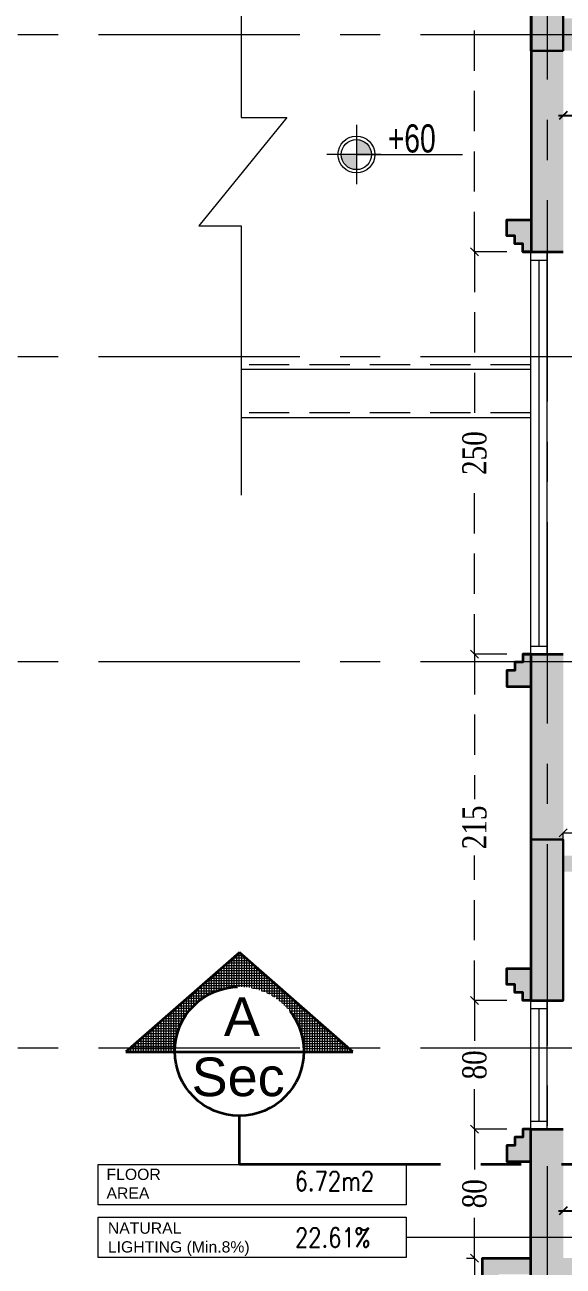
# Model space of a CAD drawing. Header units: inches. Extents: x -114 to 635, y -137 to 57.
# Drawn here: x 82.41 to 85.75, y 18.23 to 25.94 of the extents above; entities that cross this region are included whole.
import ezdxf
from ezdxf.enums import TextEntityAlignment as Align

# ---------------------------------------------------------------- set-up
doc = ezdxf.new("R2010")
doc.units = ezdxf.units.IN
doc.header["$MEASUREMENT"] = 0
doc.header["$PDMODE"] = 98
for name, pattern in [('( Hidden )', [0.375, 0.25, -0.125]), ('CENTER', [2, 1.25, -0.25, 0.25, -0.25]), ('CENTERX2', [4, 2.5, -0.5, 0.5, -0.5]), ('DASHED2', [0.375, 0.25, -0.125]), ('VILLA AXIS$0$CENTER', [2, 1.25, -0.25, 0.25, -0.25])]:
    doc.linetypes.add(name, pattern=pattern)
doc.layers.get('0').update_dxf_attribs({"lineweight": 5})
doc.layers.get('Defpoints').update_dxf_attribs({"lineweight": 5})
for name, color, linetype, lineweight in [('A-SECTION LINE', 230, 'Continuous', 35), ('A-SECTION TAG', 230, 'Continuous', 5), ('COLUMNS HATCH', 1, 'Continuous', 5), ('DETAILS DIMENSION', 15, 'Continuous', 5), ('dim', 1, 'Continuous', 9), ('E-AX', 9, '( Hidden )', 0), ('HATCH', 15, 'Continuous', 0), ('LEVEL SYMBOL', 8, 'Continuous', 5), ('PROPOSED COLUMNS', 6, 'Continuous', 30), ('ROOM INFORMATION', 7, 'Continuous', 5), ('ROOMS DIMENSION', 3, 'Continuous', 5), ('STAIR', 1, 'Continuous', 5), ('TEXT ROOM INFORMATION', 1, 'Continuous', 5), ('WALL PROPOSED', 7, 'Continuous', 30), ('WINDOWS', 5, 'Continuous', 5)]:
    doc.layers.add(name, color=color, linetype=linetype, lineweight=lineweight)
doc.layers.add('AXIES', color=7, linetype='CENTER', lineweight=0, true_color=0x949596)
doc.styles.add('002-F.FLOOR PLAN$0$xref plans$0$ATTRIBUTE', font='BKANT.TTF')
doc.styles.add('Arial', font='arial.ttf')
doc.styles.add('ROMANS-TITLE', font='ROMANS.shx', dxfattribs={"width": 0.8})
doc.styles.add('ST', font='times.ttf', dxfattribs={"width": 0.8})
doc.styles.get("Standard").update_dxf_attribs({"font": 'arial.ttf'})
doc.styles.add('style4', font='times.ttf', dxfattribs={"width": 0.8})
doc.dimstyles.new('DIM100-2', dxfattribs={"dimtxt": 0.2, "dimasz": 0.05, "dimexe": 0.1, "dimexo": 0.1, "dimgap": 0.09, "dimtad": 1, "dimdec": 0, "dimlfac": 100, "dimzin": 0, "dimdsep": 46, "dimtxsty": 'style4', "dimblk1": 'OBLIQUE', "dimblk2": 'OBLIQUE', "dimsah": 1, "dimcen": 0.09, "dimdle": 0.03, "dimse1": 1, "dimse2": 1, "dimclrd": 256, "dimclrt": 256, "dimadec": 0, "dimazin": 0, "dimtfac": 1, "dimtdec": 0, "dimtix": 1, "dimtmove": 2, "dimatfit": 3, "dimldrblk": 'OBLIQUE', "dimfxl": 1, "dimtolj": 1, "dimtzin": 0, "dimarcsym": 0})
doc.dimstyles.new('RASH PLAN', dxfattribs={"dimtxt": 0.15, "dimasz": 0.05, "dimexe": 0, "dimexo": 0.1, "dimgap": 0.05, "dimtad": 0, "dimdec": 0, "dimlfac": 100, "dimzin": 0, "dimdsep": 46, "dimtxsty": 'ST', "dimblk": 'OBLIQUE', "dimcen": 0.09, "dimclrd": 200, "dimclre": 6, "dimclrt": 1, "dimadec": 0, "dimazin": 0, "dimtfac": 1, "dimtdec": 0, "dimtmove": 1, "dimatfit": 3, "dimldrblk": 'OBLIQUE', "dimfxl": 0, "dimtolj": 1, "dimtzin": 0, "dimlwd": -1, "dimlwe": -1, "dimarcsym": 0})

# ---------------------------------------------------------------- blocks, each defined once
blk = doc.blocks.new('_Oblique')
at = {"color": 0, "lineweight": -2}
blk.add_line((-0.5, -0.5), (0.5, 0.5), dxfattribs=at)
blk = doc.blocks.new('*D412')
at = {"layer": 'Defpoints', "color": 0, "transparency": 16777216}
for p in [(85.2005, 18.2791), (85.2503, 18.2791), (85.2503, 17.7791)]:
    blk.add_point(p, dxfattribs=at)
at = {"layer": 'DETAILS DIMENSION', "color": 6, "transparency": 16777216}
for p, q in [((85.1503, 18.2791), (85.2005, 18.2791)), ((85.1503, 17.7791), (85.2005, 17.7791))]:
    blk.add_line(p, q, dxfattribs=at)
at = {"layer": 'DETAILS DIMENSION', "color": 200, "linetype": 'DASHED2', "transparency": 16777216}
for p, q in [((85.2005, 18.2791), (85.2005, 18.1603)), ((85.2005, 17.7791), (85.2005, 17.8979))]:
    blk.add_line(p, q, dxfattribs=at)
at = {"layer": 'DETAILS DIMENSION', "color": 200, "transparency": 16777216, "xscale": 0.05, "yscale": 0.05, "zscale": 0.05}
for p, rotation in [((85.2005, 18.2791), 90), ((85.2005, 17.7791), 270)]:
    blk.add_blockref('_Oblique', p, dxfattribs=dict(at, rotation=rotation))
at = {"layer": 'DETAILS DIMENSION', "color": 1, "transparency": 16777216, "insert": (85.2005, 18.0291), "char_height": 0.15, "attachment_point": 5, "rotation": 90, "style": 'ST'}
blk.add_mtext('\\A1;50', dxfattribs=at)
blk = doc.blocks.new('*D413')
at = {"layer": 'Defpoints', "color": 0, "transparency": 16777216}
for p in [(85.2005, 19.0799), (85.5008, 19.0799), (85.2503, 18.2791)]:
    blk.add_point(p, dxfattribs=at)
at = {"layer": 'DETAILS DIMENSION', "color": 6, "transparency": 16777216}
for p, q in [((85.4008, 19.0799), (85.2005, 19.0799)), ((85.1503, 18.2791), (85.2005, 18.2791))]:
    blk.add_line(p, q, dxfattribs=at)
at = {"layer": 'DETAILS DIMENSION', "color": 200, "linetype": 'DASHED2', "transparency": 16777216}
for p, q in [((85.2005, 19.0799), (85.2005, 18.8096)), ((85.2005, 18.2791), (85.2005, 18.5495))]:
    blk.add_line(p, q, dxfattribs=at)
at = {"layer": 'DETAILS DIMENSION', "color": 200, "transparency": 16777216, "xscale": 0.05, "yscale": 0.05, "zscale": 0.05}
for p, rotation in [((85.2005, 19.0799), 90), ((85.2005, 18.2791), 270)]:
    blk.add_blockref('_Oblique', p, dxfattribs=dict(at, rotation=rotation))
at = {"layer": 'DETAILS DIMENSION', "color": 1, "transparency": 16777216, "insert": (85.2005, 18.6795), "char_height": 0.15, "attachment_point": 5, "rotation": 90, "style": 'ST'}
blk.add_mtext('\\A1;80', dxfattribs=at)
blk = doc.blocks.new('*D414')
at = {"layer": 'Defpoints', "color": 0, "transparency": 16777216}
for p in [(85.2005, 19.8791), (85.5008, 19.8791), (85.5008, 19.0799)]:
    blk.add_point(p, dxfattribs=at)
at = {"layer": 'DETAILS DIMENSION', "color": 6, "transparency": 16777216}
for p, q in [((85.4008, 19.8791), (85.2005, 19.8791)), ((85.4008, 19.0799), (85.2005, 19.0799))]:
    blk.add_line(p, q, dxfattribs=at)
at = {"layer": 'DETAILS DIMENSION', "color": 200, "linetype": 'DASHED2', "transparency": 16777216}
for p, q in [((85.2005, 19.8791), (85.2005, 19.6096)), ((85.2005, 19.0799), (85.2005, 19.3495))]:
    blk.add_line(p, q, dxfattribs=at)
at = {"layer": 'DETAILS DIMENSION', "color": 200, "transparency": 16777216, "xscale": 0.05, "yscale": 0.05, "zscale": 0.05}
for p, rotation in [((85.2005, 19.8791), 90), ((85.2005, 19.0799), 270)]:
    blk.add_blockref('_Oblique', p, dxfattribs=dict(at, rotation=rotation))
at = {"layer": 'DETAILS DIMENSION', "color": 1, "transparency": 16777216, "insert": (85.2005, 19.4795), "char_height": 0.15, "attachment_point": 5, "rotation": 90, "style": 'ST'}
blk.add_mtext('\\A1;80', dxfattribs=at)
blk = doc.blocks.new('*D415')
at = {"layer": 'Defpoints', "color": 0, "transparency": 16777216}
for p in [(85.2005, 22.0306), (85.5009, 22.0306), (85.5008, 19.8791)]:
    blk.add_point(p, dxfattribs=at)
at = {"layer": 'DETAILS DIMENSION', "color": 6, "transparency": 16777216}
for p, q in [((85.4009, 22.0306), (85.2005, 22.0306)), ((85.4008, 19.8791), (85.2005, 19.8791))]:
    blk.add_line(p, q, dxfattribs=at)
at = {"layer": 'DETAILS DIMENSION', "color": 200, "linetype": 'DASHED2', "transparency": 16777216}
for p, q in [((85.2005, 22.0306), (85.2005, 21.13)), ((85.2005, 19.8791), (85.2005, 20.7797))]:
    blk.add_line(p, q, dxfattribs=at)
at = {"layer": 'DETAILS DIMENSION', "color": 200, "transparency": 16777216, "xscale": 0.05, "yscale": 0.05, "zscale": 0.05}
for p, rotation in [((85.2005, 22.0306), 90), ((85.2005, 19.8791), 270)]:
    blk.add_blockref('_Oblique', p, dxfattribs=dict(at, rotation=rotation))
at = {"layer": 'DETAILS DIMENSION', "color": 1, "transparency": 16777216, "insert": (85.2005, 20.9549), "char_height": 0.15, "attachment_point": 5, "rotation": 90, "style": 'ST'}
blk.add_mtext('\\A1;215', dxfattribs=at)
blk = doc.blocks.new('*D416')
at = {"layer": 'Defpoints', "color": 0, "transparency": 16777216}
for p in [(85.2005, 24.5298), (85.5009, 24.5298), (85.5009, 22.0306)]:
    blk.add_point(p, dxfattribs=at)
at = {"layer": 'DETAILS DIMENSION', "color": 6, "transparency": 16777216}
for p, q in [((85.4009, 24.5298), (85.2005, 24.5298)), ((85.4009, 22.0306), (85.2005, 22.0306))]:
    blk.add_line(p, q, dxfattribs=at)
at = {"layer": 'DETAILS DIMENSION', "color": 200, "linetype": 'DASHED2', "transparency": 16777216}
for p, q in [((85.2005, 24.5298), (85.2005, 23.458)), ((85.2005, 22.0306), (85.2005, 23.1024))]:
    blk.add_line(p, q, dxfattribs=at)
at = {"layer": 'DETAILS DIMENSION', "color": 200, "transparency": 16777216, "xscale": 0.05, "yscale": 0.05, "zscale": 0.05}
for p, rotation in [((85.2005, 24.5298), 90), ((85.2005, 22.0306), 270)]:
    blk.add_blockref('_Oblique', p, dxfattribs=dict(at, rotation=rotation))
at = {"layer": 'DETAILS DIMENSION', "color": 1, "transparency": 16777216, "insert": (85.2005, 23.2802), "char_height": 0.15, "attachment_point": 5, "rotation": 90, "style": 'ST'}
blk.add_mtext('\\A1;250', dxfattribs=at)
blk = doc.blocks.new('*D417')
at = {"layer": 'Defpoints', "color": 0, "transparency": 16777216}
for p in [(85.2005, 28.08), (85.5503, 28.08), (85.5009, 24.5298)]:
    blk.add_point(p, dxfattribs=at)
at = {"layer": 'DETAILS DIMENSION', "color": 6, "transparency": 16777216}
for p, q in [((85.4503, 28.08), (85.2005, 28.08)), ((85.4009, 24.5298), (85.2005, 24.5298))]:
    blk.add_line(p, q, dxfattribs=at)
at = {"layer": 'DETAILS DIMENSION', "color": 200, "linetype": 'DASHED2', "transparency": 16777216}
for p, q in [((85.2005, 28.08), (85.2005, 26.4784)), ((85.2005, 24.5298), (85.2005, 26.1314))]:
    blk.add_line(p, q, dxfattribs=at)
at = {"layer": 'DETAILS DIMENSION', "color": 200, "transparency": 16777216, "xscale": 0.05, "yscale": 0.05, "zscale": 0.05}
for p, rotation in [((85.2005, 28.08), 90), ((85.2005, 24.5298), 270)]:
    blk.add_blockref('_Oblique', p, dxfattribs=dict(at, rotation=rotation))
at = {"layer": 'DETAILS DIMENSION', "color": 1, "transparency": 16777216, "insert": (85.2005, 26.3049), "char_height": 0.15, "attachment_point": 5, "rotation": 90, "style": 'ST'}
blk.add_mtext('\\A1;355', dxfattribs=at)
blk = doc.blocks.new('*D512')
at = {"layer": 'Defpoints', "color": 0, "transparency": 16777216}
for p in [(85.7508, 20.9215), (85.7508, 20.7796), (90.05, 20.7796)]:
    blk.add_point(p, dxfattribs=at)
at = {"layer": 'DETAILS DIMENSION', "color": 6, "transparency": 16777216}
for p, q in [((85.7508, 20.8796), (85.7508, 20.9215)), ((90.05, 20.8796), (90.05, 20.9215))]:
    blk.add_line(p, q, dxfattribs=at)
at = {"layer": 'DETAILS DIMENSION', "color": 200, "linetype": 'DASHED2', "transparency": 16777216}
for p, q in [((85.7508, 20.9215), (87.7221, 20.9215)), ((90.05, 20.9215), (88.0788, 20.9215))]:
    blk.add_line(p, q, dxfattribs=at)
at = {"layer": 'DETAILS DIMENSION', "color": 200, "transparency": 16777216, "xscale": 0.05, "yscale": 0.05, "zscale": 0.05, "rotation": 180}
blk.add_blockref('_Oblique', (85.7508, 20.9215), dxfattribs=at)
at = {"layer": 'DETAILS DIMENSION', "color": 200, "transparency": 16777216, "xscale": 0.05, "yscale": 0.05, "zscale": 0.05}
blk.add_blockref('_Oblique', (90.05, 20.9215), dxfattribs=at)
at = {"layer": 'DETAILS DIMENSION', "color": 1, "transparency": 16777216, "insert": (87.9004, 20.9215), "char_height": 0.15, "attachment_point": 5, "style": 'ST'}
blk.add_mtext('\\A1;430', dxfattribs=at)
blk = doc.blocks.new('*D513')
at = {"layer": 'Defpoints', "color": 0, "transparency": 16777216}
for p in [(88.5502, 18.5727), (85.7507, 18.2794), (88.5502, 18.2794)]:
    blk.add_point(p, dxfattribs=at)
at = {"layer": 'ROOMS DIMENSION', "linetype": 'Continuous', "lineweight": -2, "transparency": 16777216}
blk.add_line((85.7207, 18.5727), (88.5802, 18.5727), dxfattribs=at)
at = {"layer": 'ROOMS DIMENSION', "lineweight": -2, "transparency": 16777216, "xscale": 0.05, "yscale": 0.05, "zscale": 0.05, "rotation": 180}
blk.add_blockref('_Oblique', (85.7507, 18.5727), dxfattribs=at)
at = {"layer": 'ROOMS DIMENSION', "lineweight": -2, "transparency": 16777216, "xscale": 0.05, "yscale": 0.05, "zscale": 0.05}
blk.add_blockref('_Oblique', (88.5502, 18.5727), dxfattribs=at)
at = {"layer": 'ROOMS DIMENSION', "transparency": 16777216, "insert": (87.1505, 18.7644), "char_height": 0.2, "attachment_point": 5, "style": 'style4'}
blk.add_mtext('\\A1;280', dxfattribs=at)
blk = doc.blocks.new('*D516')
at = {"layer": 'Defpoints', "color": 0, "transparency": 16777216}
for p in [(85.751, 25.7807), (91.7503, 25.7807), (91.7503, 25.3777)]:
    blk.add_point(p, dxfattribs=at)
at = {"layer": 'ROOMS DIMENSION', "linetype": 'Continuous', "lineweight": -2, "transparency": 16777216}
blk.add_line((85.721, 25.3777), (91.7803, 25.3777), dxfattribs=at)
at = {"layer": 'ROOMS DIMENSION', "lineweight": -2, "transparency": 16777216, "xscale": 0.05, "yscale": 0.05, "zscale": 0.05, "rotation": 180}
blk.add_blockref('_Oblique', (85.751, 25.3777), dxfattribs=at)
at = {"layer": 'ROOMS DIMENSION', "lineweight": -2, "transparency": 16777216, "xscale": 0.05, "yscale": 0.05, "zscale": 0.05}
blk.add_blockref('_Oblique', (91.7503, 25.3777), dxfattribs=at)
at = {"layer": 'ROOMS DIMENSION', "transparency": 16777216, "insert": (88.7507, 25.5694), "char_height": 0.2, "attachment_point": 5, "style": 'style4'}
blk.add_mtext('\\A1;600', dxfattribs=at)
blk = doc.blocks.new('002-F.FLOOR PLAN$0$xref plans$0$LVL-PL')
h = blk.add_hatch(color=256)
h.paths.add_polyline_path([(0, 0.123), (0, 0), (0.123, 0, 0.414214)])
h.paths.add_polyline_path([(0, 0), (-0.123, 0, 0.414214), (0, -0.123)])
for p, q in [((0, 0.242), (0, -0.242)), ((0.2, 0), (-0.242, 0)), ((0, 0), (0.865, 0))]:
    blk.add_line(p, q)
for radius in [0.15, 0.123]:
    blk.add_circle((0, 0), radius)
at = {"style": '002-F.FLOOR PLAN$0$xref plans$0$ATTRIBUTE', "width": 0.75, "flags": 12}
for tag, p in [('LEVEL', (0.517, 0.151)), ('POSITION', (0.517, -0.154))]:
    blk.add_attdef(tag, text='', height=0.2, dxfattribs=at).set_placement(p, align=Align.MIDDLE)
blk = doc.blocks.new('DASLASDLASLDASLASDLASLQWELQWELQWELQWELQ')
at = {"layer": 'AXIES', "linetype": 'CENTERX2', "ltscale": 0.5}
for p, q in [((25.0789, -578.2063), (25.0789, -610.1736)), ((20.2934, -587.1767), (52.6834, -587.1767)), ((20.2934, -589.1776), (52.6834, -589.1776)), ((20.2934, -591.072), (52.6834, -591.072)), ((20.2934, -593.4724), (52.6834, -593.4724))]:
    blk.add_line(p, q, dxfattribs=at)
blk = doc.blocks.new('QEWQWQWASDASDASADAAS')
at = {"layer": 'COLUMNS HATCH', "ltscale": 300}
for points in [[(148.023, -484.457), (147.823, -484.457), (147.823, -483.857), (148.023, -483.857)], [(148.0227, -490.358), (147.8227, -490.358), (147.8227, -489.3571), (148.0227, -489.3571)]]:
    blk.add_hatch(color=256, dxfattribs=at).paths.add_polyline_path(points)
at = {"layer": 'PROPOSED COLUMNS'}
for points in [[(148.023, -484.457), (147.823, -484.457), (147.823, -483.857), (148.023, -483.857)], [(148.0227, -490.358), (147.8227, -490.358), (147.8227, -489.3571), (148.0227, -489.3571)], [(148.0233, -489.3571), (147.8233, -489.3571), (147.8233, -490.3571), (148.0233, -490.3571)]]:
    blk.add_lwpolyline(points, close=True, dxfattribs=at)
blk = doc.blocks.new('Room Info')
at = {"layer": 'TEXT ROOM INFORMATION', "ltscale": 5}
for tag, p in [('FLR_AREA', (17, 833.5)), ('NAT_LIGHT', (19, 482.5)), ('NAT_VENT', (19, 147.5))]:
    blk.add_attdef(tag, p, '', height=180, dxfattribs=at)

msp = doc.modelspace()

# ---------------------------------------------------------------- hatches: boundary and pattern name
at = {"layer": 'HATCH', "true_color": 0x939598}
h = msp.add_hatch(color=252, dxfattribs=at)
h.dxf.hatch_style = 1
h.paths.add_polyline_path([(85.7513, 30.9805), (86.5516, 30.9805), (86.5516, 31.1805), (85.5513, 31.1805), (85.5513, 30.9805), (85.551, 24.5298), (85.7509, 24.5298), (85.751, 25.7807), (91.7503, 25.7805), (91.7503, 25.6801), (91.8353, 25.6801), (91.9503, 25.6801), (91.9503, 25.7805), (92.2008, 25.7805), (92.2008, 25.9805), (88.3512, 25.9806), (88.3512, 26.5811), (88.1512, 26.5811), (88.1512, 25.9806), (85.751, 25.9807), (85.7511, 27.98), (87.151, 27.98), (87.151, 28.18), (85.7511, 28.18)])
h = msp.add_hatch(color=252, dxfattribs=at)
h.dxf.hatch_style = 1
h.paths.add_polyline_path([(85.4009, 24.7298), (85.4009, 24.6298), (85.4509, 24.6298), (85.4509, 24.5798), (85.5009, 24.5798), (85.5009, 24.5298), (85.5509, 24.5298), (85.5509, 24.7298)])
h = msp.add_hatch(color=252, dxfattribs=at)
h.dxf.hatch_style = 1
h.paths.add_polyline_path([(85.7508, 19.0799), (85.5508, 19.0799), (85.5508, 16.7289), (85.7508, 16.7289), (85.7508, 18.0794), (88.6499, 18.0794), (88.6499, 16.2791), (88.7499, 16.2791), (89.1495, 16.2791), (89.1495, 16.1791), (89.2495, 16.1791), (89.2495, 16.3791), (88.7499, 16.3791), (88.7499, 18.0794), (91.7503, 18.0794), (91.7503, 17.5794), (92.2503, 17.5794), (92.2503, 13.1797), (91.6503, 13.1797), (91.6503, 13.0797), (92.4503, 13.0797), (92.4503, 17.5794), (95.7506, 17.5794), (95.7506, 17.7794), (91.9503, 17.7794), (91.9503, 23.7796), (95.5503, 23.7796), (95.5503, 23.9796), (91.9503, 23.9796), (91.9503, 24.6801), (91.7503, 24.6801), (91.7503, 20.7796), (91.05, 20.7796), (91.05, 20.6796), (91.7503, 20.6796), (91.7503, 18.2794), (88.7502, 18.2794), (88.7504, 19.6792), (88.6654, 19.6792), (88.5504, 19.6792), (88.5502, 18.2794), (85.7507, 18.2794)])
h = msp.add_hatch(color=252, dxfattribs=at)
h.dxf.hatch_style = 1
h.paths.add_polyline_path([(85.4509, 21.9806), (85.4509, 21.9306), (85.4009, 21.9306), (85.4009, 21.8306), (85.5509, 21.8306), (85.5509, 22.0306), (85.5009, 22.0306), (85.5009, 21.9806)])
h = msp.add_hatch(color=252, dxfattribs=at)
h.dxf.hatch_style = 1
h.paths.add_polyline_path([(90.05, 20.7796), (85.7508, 20.7796), (85.7509, 22.0306), (85.5509, 22.0306), (85.5508, 19.8791), (85.7508, 19.8791), (85.7508, 20.6796), (88.5506, 20.6796), (88.5505, 20.5792), (88.7505, 20.5792), (88.7506, 20.6796), (90.05, 20.6796)])
at = {"layer": 'HATCH'}
h = msp.add_hatch(dxfattribs=at)
h.set_pattern_fill('ANSI37', color=256, scale=0.125165, angle=2025, style=0)
h.set_pattern_definition([(270, (139.766582, 34.287666), (0.015645583, -1e-16), []), (360, (139.766582, 34.287666), (1e-16, 0.015645583), [])])
h.paths.add_polyline_path([(83.74, 20.1783), (83.0347, 19.5604), (83.3395, 19.5604, -0.002362), (83.3395, 19.5642, -1), (84.1405, 19.5642, -0.002362), (84.1405, 19.5604), (84.4452, 19.5604)])
at = {"layer": 'HATCH', "true_color": 0x939598}
h = msp.add_hatch(color=252, dxfattribs=at)
h.dxf.hatch_style = 1
h.paths.add_polyline_path([(85.4008, 20.0791), (85.4008, 19.9791), (85.4508, 19.9791), (85.4508, 19.9291), (85.5008, 19.9291), (85.5008, 19.8791), (85.5508, 19.8791), (85.5508, 20.0791)])
h = msp.add_hatch(color=252, dxfattribs=at)
h.dxf.hatch_style = 1
h.paths.add_polyline_path([(85.4508, 19.0299), (85.4508, 18.9799), (85.4008, 18.9799), (85.4008, 18.8799), (85.5508, 18.8799), (85.5508, 19.0799), (85.5008, 19.0799), (85.5008, 19.0299)])
h = msp.add_hatch(color=252, dxfattribs=at)
h.dxf.hatch_style = 1
h.paths.add_polyline_path([(85.3503, 18.1791), (85.5503, 18.1791), (85.5503, 18.2791), (85.2503, 18.2791), (85.2503, 17.7791), (85.5503, 17.7791), (85.5503, 17.8791), (85.3503, 17.8791)])

# ---------------------------------------------------------------- linework, layer by layer
at = {"layer": 'A-SECTION LINE', "linetype": 'VILLA AXIS$0$CENTER'}
msp.add_line((83.74, 18.8637), (83.74, 19.1637), dxfattribs=at)
at = {"layer": 'A-SECTION LINE', "linetype": 'VILLA AXIS$0$CENTER', "ltscale": 1.5}
msp.add_lwpolyline([(83.74, 20.1783), (83.0347, 19.5604), (84.4452, 19.5604)], close=True, dxfattribs=at)
at = {"layer": 'A-SECTION LINE', "linetype": 'VILLA AXIS$0$CENTER'}
msp.add_lwpolyline([(83.74, 18.8637), (114.7356, 18.8637)], dxfattribs=at)
at = {"layer": 'A-SECTION LINE', "linetype": 'VILLA AXIS$0$CENTER', "ltscale": 1.5}
msp.add_circle((83.74, 19.5642), 0.4005, dxfattribs=at)
at = {"layer": 'dim'}
msp.add_lwpolyline([(83.7516, 26.8533), (83.7516, 25.3641), (84.0345, 25.3641), (83.4887, 24.6928), (83.7516, 24.6928), (83.7516, 23.018)], dxfattribs=at)
at = {"layer": 'ROOM INFORMATION', "ltscale": 5}
msp.add_line((86.7875, 18.4085), (84.7762, 18.4085), dxfattribs=at)
for points in [[(82.8628, 18.86), (84.7762, 18.86), (84.7762, 18.61), (82.8628, 18.61)], [(82.8628, 18.5335), (84.7762, 18.5335), (84.7762, 18.2835), (82.8628, 18.2835)]]:
    msp.add_lwpolyline(points, close=True, dxfattribs=at)
at = {"layer": 'STAIR', "linetype": '( Hidden )'}
for p, q in [((85.5503, 23.8296), (83.7516, 23.8296)), ((85.5503, 23.5296), (83.7516, 23.5296))]:
    msp.add_line(p, q, dxfattribs=at)
at = {"layer": 'STAIR', "linetype": 'Continuous'}
for p, q in [((85.5503, 23.7996), (83.7516, 23.7996)), ((85.5503, 23.4996), (83.7516, 23.4996))]:
    msp.add_line(p, q, dxfattribs=at)
at = {"layer": 'WALL PROPOSED', "linetype": 'Continuous', "lineweight": 35}
for p, q in [((85.5009, 24.5298), (85.7509, 24.5298)), ((85.5009, 22.0306), (85.7509, 22.0306)), ((85.5508, 19.8791), (85.7508, 19.8791)), ((85.5508, 19.0799), (85.7508, 19.0799))]:
    msp.add_line(p, q, dxfattribs=at)
at = {"layer": 'WALL PROPOSED', "linetype": 'Continuous', "lineweight": 35, "flags": 128}
for points in [[(85.5513, 30.9805), (85.551, 24.5298)], [(85.5509, 24.5298), (85.5009, 24.5298), (85.5009, 24.5798), (85.4509, 24.5798), (85.4509, 24.6298), (85.4009, 24.6298), (85.4009, 24.7298), (85.5509, 24.7298)], [(85.5509, 22.0306), (85.5009, 22.0306), (85.5009, 21.9806), (85.4509, 21.9806), (85.4509, 21.9306), (85.4009, 21.9306), (85.4009, 21.8306), (85.5509, 21.8306)], [(85.5509, 22.0306), (85.5508, 19.8791)], [(85.5508, 19.8791), (85.5008, 19.8791), (85.5008, 19.9291), (85.4508, 19.9291), (85.4508, 19.9791), (85.4008, 19.9791), (85.4008, 20.0791), (85.5508, 20.0791)], [(85.5508, 19.0799), (85.5008, 19.0799), (85.5008, 19.0299), (85.4508, 19.0299), (85.4508, 18.9799), (85.4008, 18.9799), (85.4008, 18.8799), (85.5508, 18.8799)], [(85.5508, 16.7289), (85.5508, 19.0799)], [(85.5503, 17.7791), (85.2503, 17.7791), (85.2503, 18.2791), (85.5503, 18.2791)]]:
    msp.add_lwpolyline(points, dxfattribs=at)
at = {"layer": 'WINDOWS'}
for p, q in [((85.5509, 22.0306), (85.5509, 24.5298)), ((85.6509, 22.0306), (85.6509, 24.5298)), ((85.5509, 24.4798), (85.6509, 24.4798)), ((85.6009, 22.0806), (85.6009, 24.4798)), ((85.5509, 22.0806), (85.6509, 22.0806)), ((85.5508, 19.0799), (85.5508, 19.8791)), ((85.5508, 19.8291), (85.6508, 19.8291)), ((85.6008, 19.1299), (85.6008, 19.8291)), ((85.6508, 19.0799), (85.6508, 19.8791)), ((85.5508, 19.1299), (85.6508, 19.1299))]:
    msp.add_line(p, q, dxfattribs=at)

# ---------------------------------------------------------------- block references
at = {"layer": 'E-AX'}
msp.add_blockref('DASLASDLASLDASLASDLASLQWELQWELQWELQWELQ', (60.5717, 613.0572), dxfattribs=at)
at = {"layer": 'LEVEL SYMBOL', "linetype": 'Continuous', "lineweight": 0}
ref = msp.add_blockref('002-F.FLOOR PLAN$0$xref plans$0$LVL-PL', (84.4667, 25.1347), dxfattribs=dict(at, xscale=0.7620000000000069, yscale=0.7620000000000069, zscale=0.7620000000000069))
ref.add_attrib('LEVEL', '+60', dxfattribs={"layer": '0', "lineweight": 5, "height": 0.175, "rotation": 360, "style": '002-F.FLOOR PLAN$0$xref plans$0$ATTRIBUTE', "width": 0.75}).set_placement((84.8106, 25.2351), align=Align.MIDDLE)
at = {"layer": 'PROPOSED COLUMNS'}
msp.add_blockref('QEWQWQWASDASDASADAAS', (-62.2725, 510.2371), dxfattribs=at)
at = {"layer": 'TEXT ROOM INFORMATION'}
ref = msp.add_blockref('Room Info', (84.0668, 17.9845), dxfattribs=dict(at, xscale=0.001, yscale=0.001, zscale=0.001))
ref.add_attrib('FLR_AREA', '6.72m2', dxfattribs={"ltscale": 5, "height": 0.12, "style": 'ROMANS-TITLE', "width": 0.8}).set_placement((84.0838, 18.818), align=Align.TOP_LEFT)
ref.add_attrib('NAT_LIGHT', '22.61%', dxfattribs={"ltscale": 5, "height": 0.12, "style": 'ROMANS-TITLE', "width": 0.8}).set_placement((84.0858, 18.467), align=Align.TOP_LEFT)
ref.add_attrib('NAT_VENT', '11.90%', dxfattribs={"ltscale": 5, "height": 0.12, "style": 'ROMANS-TITLE', "width": 0.8}).set_placement((84.0858, 18.132), align=Align.TOP_LEFT)

# ---------------------------------------------------------------- texts
at = {"layer": 'A-SECTION TAG', "style": 'Arial'}
for s, p in [('A', (83.6442, 19.6596)), ('Sec', (83.4438, 19.2855, -0.0005))]:
    msp.add_text(s, height=0.24, dxfattribs=at).set_placement(p)
at = {"layer": 'ROOM INFORMATION', "ltscale": 5, "char_height": 0.07, "attachment_point": 1}
for s, insert in [('{\\C7;FLOOR\\PAREA}', (82.9153, 18.835)), ('{\\C7;NATURAL\\PLIGHTING (Min.8%)}', (82.9238, 18.501))]:
    msp.add_mtext_dynamic_manual_height_columns(s, width=1.51509, gutter_width=0.9, heights=[0], dxfattribs=dict(at, insert=insert))

# ---------------------------------------------------------------- dimensions: what is measured, and where the dimension line sits
at = {"layer": 'DETAILS DIMENSION'}
for base, p1, p2, picture, middle in [((85.2005, 28.08), (85.5009, 24.5298), (85.5503, 28.08), '*D417', (85.2005, 26.3049)), ((85.2005, 24.5298), (85.5009, 22.0306), (85.5009, 24.5298), '*D416', (85.2005, 23.2802)), ((85.2005, 22.0306), (85.5008, 19.8791), (85.5009, 22.0306), '*D415', (85.2005, 20.9549)), ((85.2005, 19.8791), (85.5008, 19.0799), (85.5008, 19.8791), '*D414', (85.2005, 19.4795)), ((85.2005, 19.0799), (85.2503, 18.2791), (85.5008, 19.0799), '*D413', (85.2005, 18.6795)), ((85.2005, 18.2791), (85.2503, 17.7791), (85.2503, 18.2791), '*D412', (85.2005, 18.0291))]:
    dim = msp.add_linear_dim(base=base, p1=p1, p2=p2, angle=90, dimstyle='RASH PLAN', dxfattribs=at)
    dim.commit()
    dim.dimension.update_dxf_attribs({"geometry": picture, "text_midpoint": middle})
dim = msp.add_linear_dim(base=(85.7508, 20.9215), p1=(90.05, 20.7796), p2=(85.7508, 20.7796), dimstyle='RASH PLAN', dxfattribs=at)
dim.commit()
dim.dimension.update_dxf_attribs({"geometry": '*D512', "text_midpoint": (87.9004, 20.9215)})
at = {"layer": 'ROOMS DIMENSION'}
for base, p1, p2, picture, middle in [((91.7503, 25.3777), (85.751, 25.7807), (91.7503, 25.7807), '*D516', (88.7507, 25.5694)), ((88.5502, 18.5727), (85.7507, 18.2794), (88.5502, 18.2794), '*D513', (87.1505, 18.7644))]:
    dim = msp.add_linear_dim(base=base, p1=p1, p2=p2, dimstyle='DIM100-2', dxfattribs=at)
    dim.commit()
    dim.dimension.update_dxf_attribs({"geometry": picture, "text_midpoint": middle})

doc.saveas('drawing.dxf')
